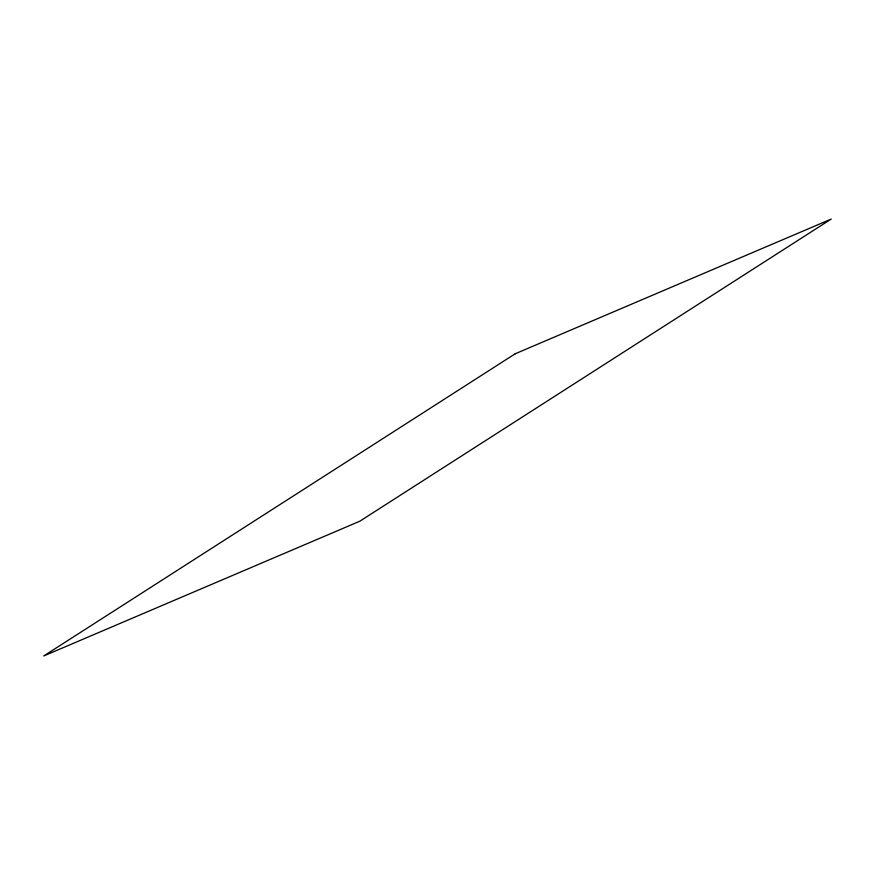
<?xml version="1.0" encoding="UTF-8"?>
<svg xmlns="http://www.w3.org/2000/svg" width="875" height="875" viewBox="0 0 875 875"><rect width="100%" height="100%" fill="white"/><g stroke="black" fill="none" stroke-linecap="round" stroke-linejoin="round"><path stroke-width="1.31" d="M515.211 353.773L43.75 655.955L359.789 521.227L831.25 219.045L515.211 353.773"/></g></svg>
